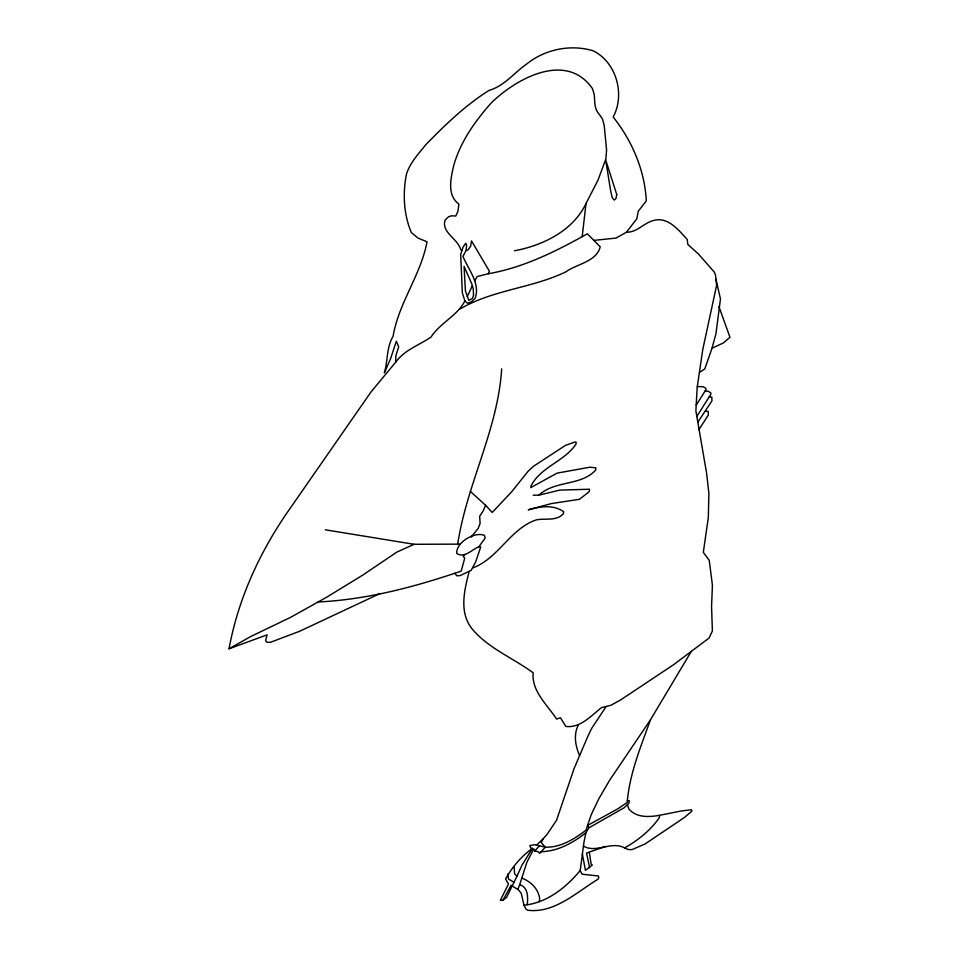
<?xml version="1.0" encoding="UTF-8"?>
<svg xmlns="http://www.w3.org/2000/svg" width="959" height="959" viewBox="0 0 959 959"><rect width="100%" height="100%" fill="white"/><g stroke="black" fill="none" stroke-linecap="round" stroke-linejoin="round"><path stroke-width="1.44" d="M527.258 904.637C527.929 897.276 528.469 887.519 519.694 884.654L526.911 862.189L533.815 848.859L534.786 851.065L538.538 851.796L539.533 853.45L545.335 847.181C560.44 847.696 574.393 839.089 585.961 830.182L591.212 814.706L598.895 798.631L609.636 780.218L650.442 719.837L691.319 651.377M380.016 593.549L299.364 631.382L270.402 642.314L266.71 642.182L265.607 640.396L267.129 634.846L229.033 648.775C238.407 597.625 260.908 549.483 290.925 507.227L370.905 392.099L395.779 362.058L395.839 355.861L398.692 346.822L396.343 341.26L390.529 358.81L384.343 372.907C388.083 360.812 386.165 347.781 393.046 336.441C398.656 302.936 420.737 275.245 427.031 241.8L418.016 238.084L411.303 232.498C403.679 214.289 402.66 193.814 406.364 174.562C409.745 162.982 418.28 154.147 425.604 144.929C445.048 124.946 465.319 105.322 489.03 90.41C504.254 86.082 513.724 73.088 526.251 64.373C544.652 49.305 570.533 43.946 593.273 50.815C616.301 62.251 625.364 94.402 613.173 117.01C632.149 140.973 644.676 170.115 646.306 200.827L638.203 211.412L636.848 218.736L626.443 232.246L616.026 238.072L593.849 240.385M716.001 279.369L720.461 298.896L715.977 333.636L712.01 348.225L704.781 368.951L699.399 372.452M582.209 236.609L586.033 203.404L598.032 180.088L605.872 158.942L606.579 150.119L604.206 125.353L602.504 119.12L599.603 114.78A53.224 28.434 -46.3 0 1 594.724 101.654L594.28 94.557L592.434 88.588C566.206 50.815 515.966 78.662 491.164 103.009C475.101 121.182 460.548 141.56 453.823 165.152C450.91 177.775 446.558 195.073 458.893 204.099L457.911 211.388L455.777 216.039L451.509 215.799L448.524 216.782L445.132 220.019C440.96 232.522 458.042 238.671 460.74 249.772L462.094 250.119M539.27 901.64L539.665 898.211C537.855 888.43 531.214 881.92 522.199 878.228M466.074 250.503L466.637 245.636L465.846 243.214L463.113 246.942L460.704 254.459L462.346 292.915L464.875 300.898L467.429 303.236L471.325 301.857L475.101 298.465C480.639 283.492 468.28 269.515 462.957 256.365L466.074 250.503L468.004 249.975L470.665 246.163L471.516 240.925L489.366 271.145L488.311 273.735L477.079 276.564L474.633 280.999M501.665 368.867C497.913 429.704 466.697 484.283 457.707 544.137M606.196 706.459L591.655 728.396L587.951 736.104L574.105 768.519L556.568 820.197L547.289 834.078L543.25 838.61L541.248 842.637L545.335 847.181L534.882 844.651L529.895 845.502L530.699 847.996L532.413 848.391C521.216 856.315 512.142 867.248 505.549 879.019L508.498 883.994L500.322 900.357L502.912 900.285L511.111 885.205L518.459 889.856L521.24 893.273L523.986 905.2C546.846 902.958 566.014 887.638 580.183 870.544L584.007 841.942L585.949 832.688L588.874 827.833L624.129 807.778L628.912 803.21L629.236 800.573L627.378 800.933M514.18 867.236L514.587 873.769L516.961 876.202L506.568 897.432L502.912 900.285M469.215 571.288C464.348 590.193 458.63 612.645 472.523 629.38C488.718 648.512 513.257 658.102 533.18 672.834C531.334 691.043 547.469 705.033 556.604 719.058L560.44 717.788L565.858 726.442C580.399 728.229 591.092 715.738 601.581 707.586L610.799 705.333L620.653 699.914L673.518 664.755L709.085 638.035L712.393 630.95L711.554 606.627L712.429 585.302L709.228 560.284L703.319 552.348L708.305 517.62L708.905 493.501L706.591 473.135L695.886 410.92L697.133 387.808L702.791 349.424L716.613 285.362L715.582 275.293L714.275 272.068L698.608 254.171L687.831 244.437L687.171 239.378C678.265 229.764 667.572 215.835 652.516 220.786C643.213 223.555 637.124 232.342 626.443 232.246M578.385 724.872C573.29 734.798 575.424 745.838 579.596 755.62M650.442 719.837C640.792 746.725 629.5 773.781 627.186 802.527L617.812 808.857L587.579 825.435L588.874 827.833M517.848 889.472L519.694 884.654M470.401 491.428L485.53 505.213L483.336 510.644L479.656 516.29L480.099 523.434L478.169 528.421L471.205 537.04M516.961 876.202L521.984 865.186L532.413 848.391M467.213 296.667L472.355 285.71M586.033 203.404C573.254 230.663 542.89 245.54 514.539 250.743M395.779 362.058C404.902 349.663 419.131 345.24 430.975 337.124C440.061 322.907 457.263 315.967 464.875 300.898M697.708 422.308L711.938 400.85L711.83 397.158L709.157 396.942M696.198 405.178L705.932 389.702L705.884 388.431L703.259 386.717L697.313 386.585M696.785 416.518L710.883 394.209L710.835 392.95L708.233 391.26L705.069 391.08M698.895 429.704L708.329 415.067L708.21 411.435L705.548 411.231M478.853 546.762L485.11 538.191L484.463 535.386C474.729 531.31 456.028 542.243 456.724 553.403C464.252 558.725 472.212 549.291 478.853 546.762L480.747 546.906L475.64 561.95L471.205 570.329L460.404 575.508L456.94 575.844L454.686 573.23M534.786 851.065L539.018 846.258M536.357 845.406L543.25 838.61M465.055 554.494L463.269 556.364L464.707 558.198L461.195 571.12C414.935 586.848 367.117 599.639 318.112 601.976M582.389 854.073L585.41 870.328L592.326 865.03L591.2 864.383L589.317 852.419M585.949 832.688C573.146 842.853 557.814 851.304 541.14 851.724M533.18 495.216L538.946 495.144C555.069 480.087 581.07 486.201 595.779 469.982L595.839 467.824L589.857 467.201L557.059 473.147L530.759 487.616L531.19 485.518C541.332 466.613 564.228 461.483 575.915 444.257L576.215 442.447L575.22 441.931L565.678 445.252L533.468 466.278L528.049 471.313L511.71 491.751L492.243 512.454L485.53 505.213M229.033 648.775L250.659 636.56L290.517 617.368L326.887 597.085L362.922 575.016L396.798 552.12L414.096 544.292L460.392 544.125M460.08 309.002C492.578 289.762 531.909 288.251 565.786 271.877C576.647 263.941 596.366 261.879 600.238 246.883L587.376 233.804C556.244 251.174 523.77 267.585 488.311 273.735M712.01 348.225L723.374 342.95L729.967 337.292L718.89 306.484M583.444 846.138C596.498 853.594 611.231 840.623 624.561 847.912C637.963 840.432 651.185 829.943 659.66 817.104L658.965 815.426C648.644 817.152 636.524 817.775 628.984 809.12L627.39 804.901M472.499 568.04C498.5 558.51 510.284 528.433 536.441 519.85C545.371 518.064 556.795 521.444 563.413 513.616L563.664 511.722C553.115 504.266 540.049 506.508 528.325 509.816L551.353 503.583L579.32 499.327L588.131 492.614L589.497 490.948L589.401 489.246L559.876 490.085L538.946 495.144M605.692 846.401L586.524 853.078L589.641 867.703M658.965 815.426L681.585 810.93L691.415 809.756L691.954 811.038L684.51 817.416L645.023 843.992L631.993 849.626L628.193 849.542L624.561 847.912M325.317 529.8L414.096 544.292M514.204 882.412L508.402 878.923L507.91 873.901M580.183 870.544L582.041 874.188L598.248 875.975L598.812 877.509L597.996 879.223C576.874 891.906 554.458 913.747 527.63 910.199L525.88 909L523.986 905.2M616.745 194.521L615.966 198.585L614.239 200.059L612.202 197.674L610.535 190.17L605.656 159.865L616.745 194.521M473.542 295.084L472.463 298.477L468.795 300.323L465.415 290.985L464.072 266.374L471.84 283.984L473.243 288.755L473.542 295.084"/></g></svg>
